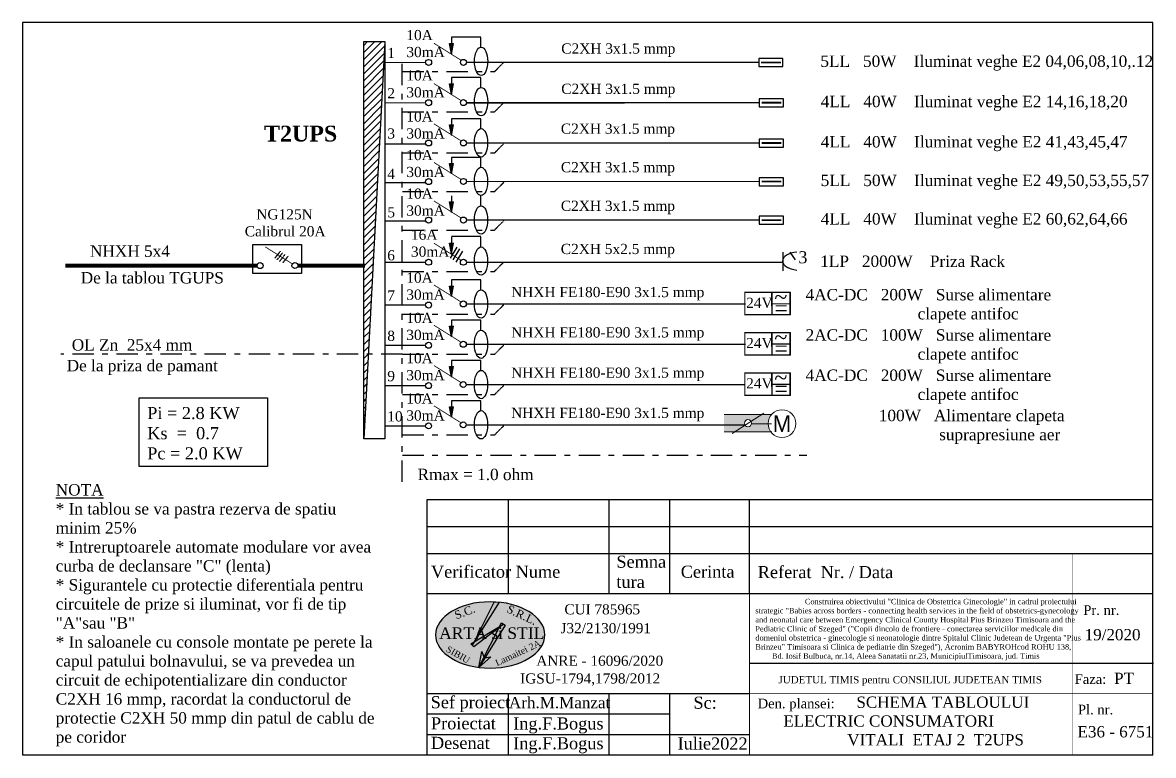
# Model space of a CAD drawing. Header units: inches. Extents: x -369701 to 85886, y 28217 to 66726.
# Drawn here: x -74664 to -60640, y 28217 to 37314 of the extents above; entities that cross this region are included whole.
import ezdxf

# ---------------------------------------------------------------- set-up
doc = ezdxf.new("R2010")
doc.units = ezdxf.units.IN
doc.header["$MEASUREMENT"] = 0
doc.linetypes.add('DOUBLE_DASHED', pattern=[1.093611, 0.529167, -0.211667, 0.141111, -0.211667])
for name, color, linetype, lineweight in [('Circuite', 7, 'Continuous', 25), ('Circuite incendiu', 1, 'Continuous', 25), ('HIDRANTI_Pen_No__1', 7, 'Continuous', 13)]:
    doc.layers.add(name, color=color, linetype=linetype, lineweight=lineweight)
for name, color, linetype in [('Circuite cons. vitali', 1, 'Continuous'), ('circuite din UPS', 5, 'Continuous'), ('circuite iluminat normal', 7, 'Continuous'), ('circuite iluminat vitali', 1, 'Continuous'), ('circuite prize normal', 7, 'Continuous'), ('clapete ISU surse cu back-up', 7, 'Continuous'), ('ELECTRICAL', 7, 'Continuous'), ('Texte', 7, 'Continuous'), ('Texte incendiu', 7, 'Continuous')]:
    doc.layers.add(name, color=color, linetype=linetype)
doc.layers.add('CLAPETE ISU_Pen_No__9', color=7, linetype='Continuous', lineweight=35, true_color=0xff04cc)
doc.styles.add('GENERATED_STYLE_2', font='arial.ttf')
doc.styles.get("Standard").update_dxf_attribs({"font": 'arial.ttf'})

# ---------------------------------------------------------------- blocks, each defined once
blk = doc.blocks.new('A$C75F315FC')
at = {"layer": 'Circuite', "linetype": 'Continuous', "ltscale": 2}
blk.add_lwpolyline([(0, 66), (201.1, 66), (201.1, 0), (0, 0)], close=True, dxfattribs=at)
at = {"layer": 'Circuite cons. vitali', "linetype": 'Continuous', "ltscale": 2, "const_width": 15}
blk.add_lwpolyline([(16, 34.8), (180.6, 34.8)], dxfattribs=at)
blk = doc.blocks.new('A$C58DE7505')
at = {"layer": 'Circuite incendiu'}
for p, q in [((0.381, 0.211), (0.381, 0.399)), ((0.381, 0.399), (0.381, 0.095)), ((0.381, 0.247), (0.63, 0.25))]:
    blk.add_line(p, q, dxfattribs=at)
at = {"layer": 'CLAPETE ISU_Pen_No__9', "color": 1, "const_width": 0.016}
blk.add_lwpolyline([(0.008, 0.405), (0.63, 0.405), (0.63, 0.094), (0.008, 0.094), (0.008, 0.405)], dxfattribs=at)
at = {"layer": 'Texte incendiu', "color": 1}
for p, q in [((0.008, 0.405), (0.63, 0.405)), ((0.63, 0.405), (0.63, 0.094)), ((0.63, 0.094), (0.008, 0.094))]:
    blk.add_line(p, q, dxfattribs=at)
at = {"layer": 'Texte incendiu', "width": 9.96199, "attachment_point": 1}
for s, insert, char_height in [('{\\fTimes New Roman|b0|i0|c0|p18;24V}', (0.026, 0.33), 0.14), ('{\\fTimes New Roman|b0|i0|c0|p18;~}', (0.414, 0.45), 0.22), ('{\\fTimes New Roman|b0|i0|c0|p18;=}', (0.414, 0.292), 0.22)]:
    blk.add_mtext(s, dxfattribs=dict(at, insert=insert, char_height=char_height))

msp = doc.modelspace()

# ---------------------------------------------------------------- hatches: boundary and pattern name
at = {"layer": 'Circuite', "linetype": 'Continuous'}
h = msp.add_hatch(color=256, dxfattribs=at)
h.paths.add_polyline_path([(-69345, 36925), (-69345, 37055), (-69371, 37055)])
h.paths.add_polyline_path([(-69319, 37055), (-69345, 37055), (-69345, 36925)])
h = msp.add_hatch(color=256, dxfattribs=at)
h.paths.add_polyline_path([(-69345, 36925), (-69345, 37055), (-69371, 37055)])
h.paths.add_polyline_path([(-69319, 37055), (-69345, 37055), (-69345, 36925)])
h = msp.add_hatch(color=256, dxfattribs=at)
h.paths.add_polyline_path([(-69345, 36425), (-69345, 36555), (-69371, 36555)])
h.paths.add_polyline_path([(-69319, 36555), (-69345, 36555), (-69345, 36425)])
h = msp.add_hatch(color=256, dxfattribs=at)
h.paths.add_polyline_path([(-69345, 36425), (-69345, 36555), (-69371, 36555)])
h.paths.add_polyline_path([(-69319, 36555), (-69345, 36555), (-69345, 36425)])
h = msp.add_hatch(color=256, dxfattribs=at)
h.paths.add_polyline_path([(-69345, 35915), (-69345, 36044), (-69371, 36044)])
h.paths.add_polyline_path([(-69319, 36044), (-69345, 36044), (-69345, 35915)])
h = msp.add_hatch(color=256, dxfattribs=at)
h.paths.add_polyline_path([(-69345, 35915), (-69345, 36044), (-69371, 36044)])
h.paths.add_polyline_path([(-69319, 36044), (-69345, 36044), (-69345, 35915)])
h = msp.add_hatch(color=256, dxfattribs=at)
h.paths.add_polyline_path([(-69345, 35436), (-69345, 35566), (-69371, 35566)])
h.paths.add_polyline_path([(-69319, 35566), (-69345, 35566), (-69345, 35436)])
h = msp.add_hatch(color=256, dxfattribs=at)
h.paths.add_polyline_path([(-69345, 35436), (-69345, 35566), (-69371, 35566)])
h.paths.add_polyline_path([(-69319, 35566), (-69345, 35566), (-69345, 35436)])
h = msp.add_hatch(color=256, dxfattribs=at)
h.paths.add_polyline_path([(-69345, 34958), (-69345, 35087), (-69371, 35087)])
h.paths.add_polyline_path([(-69319, 35087), (-69345, 35087), (-69345, 34958)])
h = msp.add_hatch(color=256, dxfattribs=at)
h.paths.add_polyline_path([(-69345, 34958), (-69345, 35087), (-69371, 35087)])
h.paths.add_polyline_path([(-69319, 35087), (-69345, 35087), (-69345, 34958)])
h = msp.add_hatch(color=256, dxfattribs=at)
h.paths.add_polyline_path([(-69346, 34447), (-69346, 34577), (-69372, 34577)])
h.paths.add_polyline_path([(-69320, 34577), (-69346, 34577), (-69346, 34447)])
h = msp.add_hatch(color=256, dxfattribs=at)
h.paths.add_polyline_path([(-69345, 33915), (-69345, 34044), (-69372, 34044)])
h.paths.add_polyline_path([(-69319, 34044), (-69345, 34044), (-69345, 33915)])
h = msp.add_hatch(color=256, dxfattribs=at)
h.paths.add_polyline_path([(-69345, 33915), (-69345, 34044), (-69372, 34044)])
h.paths.add_polyline_path([(-69319, 34044), (-69345, 34044), (-69345, 33915)])
h = msp.add_hatch(color=256, dxfattribs=at)
h.paths.add_polyline_path([(-69345, 33415), (-69345, 33544), (-69372, 33544)])
h.paths.add_polyline_path([(-69319, 33544), (-69345, 33544), (-69345, 33415)])
h = msp.add_hatch(color=256, dxfattribs=at)
h.paths.add_polyline_path([(-69345, 33415), (-69345, 33544), (-69372, 33544)])
h.paths.add_polyline_path([(-69319, 33544), (-69345, 33544), (-69345, 33415)])
h = msp.add_hatch(color=256, dxfattribs=at)
h.paths.add_polyline_path([(-69346, 32915), (-69346, 33044), (-69372, 33044)])
h.paths.add_polyline_path([(-69320, 33044), (-69346, 33044), (-69346, 32915)])
h = msp.add_hatch(color=256, dxfattribs=at)
h.paths.add_polyline_path([(-69346, 32915), (-69346, 33044), (-69372, 33044)])
h.paths.add_polyline_path([(-69320, 33044), (-69346, 33044), (-69346, 32915)])
h = msp.add_hatch(color=256, dxfattribs=at)
h.paths.add_polyline_path([(-69346, 32415), (-69346, 32544), (-69372, 32544)])
h.paths.add_polyline_path([(-69320, 32544), (-69346, 32544), (-69346, 32415)])
h = msp.add_hatch(color=256, dxfattribs=at)
h.paths.add_polyline_path([(-69346, 32415), (-69346, 32544), (-69372, 32544)])
h.paths.add_polyline_path([(-69320, 32544), (-69346, 32544), (-69346, 32415)])
at = {"layer": 'Circuite incendiu'}
h = msp.add_hatch(dxfattribs=at)
h.set_pattern_fill('ANSI31', color=5, scale=500, style=0)
h.set_pattern_definition([(45, (-1723006.72, -1159723.84), (-44.1941738, 44.1941738), [])])
h.paths.add_polyline_path([(-70174, 37078), (-70433, 37078), (-70433, 33196), (-70378, 33196)])
h.paths.add_polyline_path([(-70378, 33196), (-70433, 33196), (-70433, 32148)])
at = {"layer": 'circuite prize normal'}
h = msp.add_hatch(color=6, dxfattribs=at)
h.paths.add_polyline_path([(-65385, 32233, -0.158711), (-65419, 32334), (-65625, 32334, -0.366291), (-65668, 32297, -0.256183), (-65705, 32317), (-65838, 32233)])
h.paths.add_polyline_path([(-65419, 32334, -0.180408), (-65378, 32447), (-65502, 32447), (-65631, 32365, -0.185583), (-65625, 32334)])
h.paths.add_polyline_path([(-65668, 32385, -0.256183), (-65631, 32365), (-65502, 32447), (-65965, 32447), (-65965, 32233), (-65838, 32233), (-65705, 32317, -0.592125)])
at = {"layer": 'ELECTRICAL', "linetype": 'Continuous', "true_color": 0x7fd2f5}
h = msp.add_hatch(color=141, dxfattribs=at)
edge = h.paths.add_edge_path()
edge.add_ellipse((-68865, 29713), major_axis=(-678, 0), ratio=0.605763, start_angle=0, end_angle=360, ccw=False)
h.paths.add_polyline_path([(-68840, 29406), (-68269, 29673), (-68217, 29561), (-68787, 29294)], flags=9)
h.paths.add_polyline_path([(-69388, 29608), (-69093, 29440), (-69154, 29334), (-69449, 29502)], flags=24)
h.paths.add_polyline_path([(-68639, 30123), (-68267, 29947), (-68332, 29809), (-68704, 29986)], flags=25)
h.paths.add_polyline_path([(-69353, 30013), (-69086, 30114), (-69032, 29972), (-69299, 29871)], flags=25)
h.paths.add_polyline_path([(-69542, 29843), (-68201, 29843), (-68201, 29620), (-69542, 29620)], flags=25)
at = {"layer": 'ELECTRICAL', "linetype": 'Continuous'}
h = msp.add_hatch(color=1, dxfattribs=at)
h.paths.add_polyline_path([(-68748, 30118), (-68815, 30124), (-69064, 29626), (-69055, 29632)])
h.paths.add_polyline_path([(-69064, 29626), (-69104, 29603), (-69085, 29584)])
h.paths.add_polyline_path([(-69055, 29632), (-69064, 29626), (-69085, 29584)], flags=17)
h.paths.add_polyline_path([(-68758, 29802), (-68751, 29815), (-69055, 29632), (-69085, 29584), (-69067, 29566)])
h.paths.add_polyline_path([(-68699, 29846), (-68751, 29815), (-68758, 29802)], flags=17)
h.paths.add_polyline_path([(-68699, 29846), (-68758, 29802), (-68942, 29438), (-68939, 29430), (-68932, 29431), (-68679, 29834), (-68726, 29863), (-68751, 29815)])
h.paths.add_polyline_path([(-68859, 29440), (-68932, 29431), (-69008, 29308)])
h.paths.add_polyline_path([(-68932, 29431), (-68939, 29430), (-68942, 29438), (-69008, 29308)])
h.paths.add_polyline_path([(-68942, 29438), (-68970, 29506), (-69008, 29308)])

# ---------------------------------------------------------------- linework, layer by layer
at = {"layer": 'Circuite', "linetype": 'Continuous'}
for p, q in [((-69371, 37055), (-69319, 37055)), ((-69345, 36925), (-69371, 37055)), ((-69371, 37055), (-69319, 37055)), ((-69345, 37131), (-69345, 36925)), ((-68981, 37131), (-69345, 37131)), ((-69345, 36925), (-69319, 37055)), ((-69345, 36925), (-69319, 37055)), ((-68981, 37009), (-68981, 37129)), ((-69345, 36631), (-69345, 36425)), ((-68981, 36631), (-69345, 36631)), ((-68981, 36509), (-68981, 36629)), ((-69371, 36555), (-69319, 36555)), ((-69345, 36425), (-69371, 36555)), ((-69371, 36555), (-69319, 36555)), ((-69345, 36425), (-69319, 36555)), ((-69345, 36425), (-69319, 36555)), ((-69371, 36044), (-69319, 36044)), ((-69345, 35915), (-69371, 36044)), ((-69371, 36044), (-69319, 36044)), ((-69345, 36120), (-69345, 35914)), ((-68981, 36120), (-69345, 36120)), ((-69345, 35915), (-69319, 36044)), ((-69345, 35915), (-69319, 36044)), ((-68981, 35998), (-68981, 36119)), ((-69345, 35641), (-69345, 35436)), ((-68981, 35641), (-69345, 35641)), ((-68981, 35520), (-68981, 35640)), ((-69371, 35566), (-69319, 35566)), ((-69345, 35436), (-69371, 35566)), ((-69371, 35566), (-69319, 35566)), ((-69345, 35436), (-69319, 35566)), ((-69345, 35436), (-69319, 35566)), ((-69371, 35087), (-69319, 35087)), ((-69345, 34958), (-69371, 35087)), ((-69371, 35087), (-69319, 35087)), ((-69345, 35163), (-69345, 34957)), ((-69345, 34958), (-69319, 35087)), ((-69345, 34958), (-69319, 35087)), ((-68981, 35041), (-68981, 35162)), ((-68982, 34657), (-69346, 34657)), ((-69346, 34652), (-69346, 34447)), ((-68982, 34535), (-68982, 34655)), ((-69346, 34447), (-69372, 34577)), ((-69372, 34577), (-69320, 34577)), ((-69346, 34447), (-69320, 34577)), ((-69345, 34120), (-69345, 33914)), ((-68982, 34120), (-69345, 34120)), ((-68981, 33998), (-68981, 34119)), ((-69372, 34044), (-69319, 34044)), ((-69345, 33915), (-69372, 34044)), ((-69372, 34044), (-69319, 34044)), ((-69345, 33915), (-69319, 34044)), ((-69345, 33915), (-69319, 34044)), ((-69372, 33544), (-69319, 33544)), ((-69345, 33415), (-69372, 33544)), ((-69372, 33544), (-69319, 33544)), ((-69345, 33620), (-69345, 33414)), ((-68982, 33620), (-69345, 33620)), ((-69345, 33415), (-69319, 33544)), ((-69345, 33415), (-69319, 33544)), ((-68981, 33498), (-68981, 33619)), ((-69346, 33120), (-69346, 32914)), ((-68982, 33120), (-69346, 33120)), ((-68982, 32998), (-68982, 33119)), ((-69372, 33044), (-69320, 33044)), ((-69346, 32915), (-69372, 33044)), ((-69372, 33044), (-69320, 33044)), ((-69346, 32915), (-69320, 33044)), ((-69346, 32915), (-69320, 33044)), ((-69372, 32544), (-69320, 32544)), ((-69346, 32415), (-69372, 32544)), ((-69372, 32544), (-69320, 32544)), ((-69346, 32620), (-69346, 32414)), ((-68982, 32620), (-69346, 32620)), ((-69346, 32415), (-69320, 32544)), ((-69346, 32415), (-69320, 32544)), ((-68982, 32498), (-68982, 32619))]:
    msp.add_line(p, q, dxfattribs=at)
at = {"layer": 'Circuite', "linetype": 'DOUBLE_DASHED', "ltscale": 500}
for p, q in [((-69961, 36801), (-69961, 31545)), ((-69955, 33196), (-74192, 33196))]:
    msp.add_line(p, q, dxfattribs=at)
at = {"layer": 'Circuite'}
for p, q in [((-69359, 34390), (-69275, 34527)), ((-69324, 34369), (-69240, 34506)), ((-69289, 34341), (-69205, 34478))]:
    msp.add_line(p, q, dxfattribs=at)
at = {"layer": 'Circuite', "linetype": 'Continuous', "ltscale": 2}
msp.add_line((-65643, 29363), (-60640, 29363), dxfattribs=at)
at = {"layer": 'Circuite', "linetype": 'Continuous'}
for points in [[(-60649, 28225), (-60649, 37314), (-74664, 37314), (-74664, 28225)], [(-71808, 34558), (-71207, 34558), (-71207, 34199), (-71808, 34199)], [(-73218, 32656), (-71629, 32656), (-71629, 31802), (-73218, 31802)]]:
    msp.add_lwpolyline(points, close=True, dxfattribs=at)
for centre in [(-68978, 36832), (-68978, 36332), (-68979, 35821), (-68979, 35342), (-68979, 34864), (-68979, 34353), (-68979, 33821), (-68979, 33321), (-68979, 32821), (-68979, 32321)]:
    msp.add_ellipse(centre, major_axis=(0, 176), ratio=0.466655, dxfattribs=at)
at = {"layer": 'circuite iluminat normal'}
msp.add_lwpolyline([(-70433, 37078), (-70174, 37078), (-70174, 32148), (-70433, 32148)], close=True, dxfattribs=at)
at = {"layer": 'Circuite incendiu', "color": 5}
msp.add_line((-65150, 34462), (-65085, 34368), dxfattribs=at)
at = {"layer": 'ELECTRICAL', "linetype": 'Continuous'}
for p, q in [((-70174, 37078), (-70433, 32148)), ((-71755, 34297), (-71755, 34297)), ((-68815, 30124), (-69085, 29584)), ((-69085, 29584), (-68748, 30118)), ((-68815, 30124), (-68748, 30118)), ((-69104, 29603), (-68699, 29846)), ((-68699, 29846), (-69067, 29566)), ((-69008, 29308), (-68726, 29863)), ((-68679, 29834), (-69008, 29308)), ((-68726, 29863), (-68679, 29834)), ((-69067, 29566), (-69104, 29603)), ((-69008, 29308), (-68970, 29506)), ((-68970, 29506), (-68939, 29430)), ((-68859, 29440), (-69008, 29308)), ((-68939, 29430), (-68859, 29440))]:
    msp.add_line(p, q, dxfattribs=at)
at = {"layer": 'ELECTRICAL', "linetype": 'DOUBLE_DASHED'}
for p, q in [((-68811, 36707), (-68697, 36820)), ((-68811, 36207), (-68697, 36320)), ((-68811, 35696), (-68697, 35809)), ((-68811, 35217), (-68697, 35331)), ((-68811, 34739), (-68697, 34852)), ((-71537, 34388), (-71467, 34475)), ((-71507, 34370), (-71438, 34457)), ((-71476, 34350), (-71407, 34437)), ((-71435, 34334), (-71366, 34420)), ((-68812, 34226), (-68699, 34339)), ((-68811, 33696), (-68698, 33809)), ((-68811, 33196), (-68698, 33309)), ((-68812, 32696), (-68698, 32809)), ((-68812, 32196), (-68698, 32309))]:
    msp.add_line(p, q, dxfattribs=at)
at = {"layer": 'ELECTRICAL', "linetype": 'DOUBLE_DASHED', "ltscale": 500}
for p, q in [((-69954, 36707), (-68811, 36707)), ((-69954, 36207), (-68811, 36207)), ((-69954, 35696), (-68811, 35696)), ((-69954, 35218), (-68811, 35217)), ((-69954, 34739), (-68811, 34739)), ((-69955, 34226), (-68812, 34226)), ((-69955, 33696), (-68811, 33696)), ((-69955, 33196), (-68811, 33196)), ((-69955, 32696), (-68812, 32696)), ((-69955, 32196), (-68812, 32196)), ((-69955, 31945), (-64938, 31946))]:
    msp.add_line(p, q, dxfattribs=at)
at = {"layer": 'ELECTRICAL', "color": 7, "linetype": 'Continuous'}
msp.add_line((-65238, 34464), (-65238, 34233), dxfattribs=at)
at = {"layer": 'ELECTRICAL', "linetype": 'Continuous', "flags": 128}
for points, const_width in [([(-69227, 36846), (-69563, 37057)], 10.1), ([(-69227, 36846), (-69563, 37057)], 10.1), ([(-70174, 36818), (-69666, 36818)], 15.2), ([(-70174, 36818), (-69666, 36818)], 15.2), ([(-70174, 36818), (-69666, 36818)], 15.2), ([(-70174, 36818), (-69666, 36818)], 15.2), ([(-69161, 36820), (-65531, 36820)], 15.2), ([(-69227, 36346), (-69563, 36557)], 10.1), ([(-69227, 36346), (-69563, 36557)], 10.1), ([(-70174, 36318), (-69666, 36318)], 15.2), ([(-69161, 36320), (-65531, 36320)], 15.2), ([(-69159, 36315), (-67198, 36315)], 15.2), ([(-69227, 35846), (-69563, 36057)], 10.1), ([(-69227, 35846), (-69563, 36057)], 10.1), ([(-70174, 35807), (-69666, 35807)], 15.2), ([(-69161, 35820), (-65531, 35820)], 15.2), ([(-68419, 35820), (-65531, 35820)], 15.2), ([(-69227, 35367), (-69563, 35578)], 10.1), ([(-69227, 35367), (-69563, 35578)], 10.1), ([(-69161, 35341), (-65531, 35341)], 15.2), ([(-68419, 35341), (-65531, 35341)], 15.2), ([(-70174, 35328), (-69666, 35328)], 15.2), ([(-70174, 35328), (-69666, 35328)], 15.2), ([(-69227, 34889), (-69563, 35100)], 10.1), ([(-69227, 34889), (-69563, 35100)], 10.1), ([(-70174, 34850), (-69666, 34850)], 15.2), ([(-70174, 34850), (-69666, 34850)], 15.2), ([(-69161, 34863), (-65531, 34863)], 15.2), ([(-68419, 34863), (-65531, 34863)], 15.2), ([(-71318, 34318), (-71654, 34529)], 10.1), ([(-69228, 34364), (-69563, 34575)], 10.1), ([(-69228, 34364), (-69563, 34575)], 10.1), ([(-69228, 34364), (-69563, 34575)], 10.1), ([(-71756, 34297), (-74136, 34297)], 50.6), ([(-71251, 34297), (-70419, 34297)], 50.6), ([(-70174, 34339), (-69666, 34339)], 15.2), ([(-69160, 34337), (-65238, 34337)], 15.2), ([(-69227, 33846), (-69563, 34057)], 10.1), ([(-69227, 33846), (-69563, 34057)], 10.1), ([(-70175, 33807), (-69667, 33807)], 15.2), ([(-69161, 33820), (-65698, 33820)], 15.2), ([(-68419, 33820), (-65710, 33820)], 15.2), ([(-69227, 33346), (-69563, 33557)], 10.1), ([(-69227, 33346), (-69563, 33557)], 10.1), ([(-70175, 33307), (-69667, 33307)], 15.2), ([(-70175, 33307), (-69667, 33307)], 15.2), ([(-69161, 33320), (-65698, 33320)], 15.2), ([(-68419, 33320), (-65710, 33320)], 15.2), ([(-69228, 32846), (-69563, 33057)], 10.1), ([(-69228, 32846), (-69563, 33057)], 10.1), ([(-69162, 32820), (-65699, 32820)], 15.2), ([(-68420, 32820), (-65711, 32820)], 15.2), ([(-70175, 32807), (-69667, 32807)], 15.2), ([(-70175, 32807), (-69667, 32807)], 15.2), ([(-69228, 32346), (-69563, 32557)], 10.1), ([(-69228, 32346), (-69563, 32557)], 10.1), ([(-70175, 32307), (-69667, 32307)], 15.2), ([(-70175, 32307), (-69667, 32307)], 15.2), ([(-69162, 32320), (-65944, 32320)], 15.2), ([(-68420, 32320), (-65711, 32320)], 15.2)]:
    msp.add_lwpolyline(points, dxfattribs=dict(at, const_width=const_width))
at = {"layer": 'ELECTRICAL', "linetype": 'Continuous'}
for centre in [(-69629, 36819), (-69629, 36819), (-69197, 36820), (-69629, 36319), (-69629, 36319), (-69197, 36320), (-69629, 35819), (-69629, 35819), (-69197, 35820), (-69629, 35340), (-69629, 35340), (-69197, 35342), (-69629, 34862), (-69629, 34862), (-69197, 34863), (-69629, 34339), (-69198, 34339), (-71719, 34297), (-71287, 34298), (-69630, 33808), (-69199, 33821), (-69630, 33308), (-69630, 33308), (-69199, 33321), (-69630, 32808), (-69630, 32808), (-69200, 32821), (-69630, 32308), (-69630, 32308), (-69200, 32321)]:
    msp.add_circle(centre, 37.2, dxfattribs=at)
at = {"layer": 'ELECTRICAL', "color": 7, "linetype": 'Continuous'}
msp.add_ellipse((-65004, 34354), major_axis=(-236, 0), ratio=0.487665, start_param=-1.324285, end_param=1.324285, dxfattribs=at)
at = {"layer": 'ELECTRICAL', "linetype": 'Continuous', "extrusion": (0, 0, -1)}
msp.add_ellipse((-68865, 29713), major_axis=(-678, 0), ratio=0.605763, dxfattribs=at)
at = {"layer": 'HIDRANTI_Pen_No__1', "color": 7, "linetype": 'Continuous', "lineweight": 13}
for p, q in [((-65371, 32447), (-65965, 32447)), ((-65866, 32215), (-65470, 32467)), ((-65625, 32334), (-65375, 32334)), ((-65371, 32233), (-65965, 32233))]:
    msp.add_line(p, q, dxfattribs=at)
for centre, radius in [((-65247, 32336), 172), ((-65668, 32341), 44)]:
    msp.add_circle(centre, radius, dxfattribs=at)
at = {"layer": 'Texte', "linetype": 'Continuous'}
for p, q in [((-68638, 30560), (-68638, 31395)), ((-67388, 30560), (-67388, 31395)), ((-66638, 30560), (-66638, 31395)), ((-65649, 30560), (-65649, 31395)), ((-68638, 30225), (-68638, 31060)), ((-67388, 30225), (-67388, 31060)), ((-66638, 30225), (-66638, 31060)), ((-65649, 30225), (-65649, 31060)), ((-69649, 28987), (-65649, 28987)), ((-68638, 28225), (-68639, 28988)), ((-67388, 28225), (-67388, 28987)), ((-66638, 28217), (-66638, 28987)), ((-69649, 28733), (-66638, 28733)), ((-69649, 28479), (-65649, 28479))]:
    msp.add_line(p, q, dxfattribs=at)
at = {"layer": 'Texte', "linetype": 'Continuous', "flags": 128}
for points in [[(-69649, 30895), (-69649, 31395), (-60649, 31395)], [(-69649, 30895), (-69649, 31395), (-60649, 31395)], [(-69649, 30560), (-69649, 31060), (-60649, 31060)], [(-69649, 30560), (-69649, 31060), (-60649, 31060)], [(-69649, 30225), (-69649, 30725), (-60649, 30725)]]:
    msp.add_lwpolyline(points, dxfattribs=at)
at = {"layer": 'Texte', "linetype": 'Continuous'}
for points, const_width in [([(-61649, 28225), (-61649, 30714)], 5), ([(-65649, 28225), (-65649, 30225)], 10), ([(-69649, 28987), (-65649, 28987)], 10), ([(-65649, 28987), (-60649, 28987)], 10)]:
    msp.add_lwpolyline(points, dxfattribs=dict(at, const_width=const_width))
at = {"layer": 'Texte', "linetype": 'Continuous', "const_width": 15}
msp.add_lwpolyline([(-60649, 28225), (-69649, 28225), (-69649, 30225), (-60649, 30225)], close=True, dxfattribs=at)

# ---------------------------------------------------------------- block references
at = {"layer": 'circuite iluminat vitali', "linetype": 'Continuous', "ltscale": 2, "xscale": -1.5, "yscale": 1.5, "zscale": 1.5}
for p in [(-65234, 36767), (-65229, 36267), (-65229, 35767), (-65229, 35289), (-65229, 34810)]:
    msp.add_blockref('A$C75F315FC', p, dxfattribs=at)
at = {"layer": 'clapete ISU surse cu back-up', "xscale": 900, "yscale": 900, "zscale": 900}
for p in [(-65714, 33602), (-65714, 33102), (-65714, 32602)]:
    msp.add_blockref('A$C58DE7505', p, dxfattribs=at)

# ---------------------------------------------------------------- texts
at = {"layer": 'Circuite', "linetype": 'Continuous', "char_height": 126.25, "width": 407.03, "attachment_point": 1}
for s, insert in [('{\\fTimes New Roman|b0|i0|c0|p18;10A\\P30mA}', (-69905, 37222)), ('{\\fTimes New Roman|b0|i0|c0|p18;10A\\P30mA}', (-69905, 36722)), ('{\\fTimes New Roman|b0|i0|c0|p18;10A\\P30mA}', (-69905, 36211)), ('{\\fTimes New Roman|b0|i0|c0|p18;10A\\P30mA}', (-69905, 35733)), ('{\\fTimes New Roman|b0|i0|c0|p18;10A\\P30mA}', (-69905, 35254)), ('{\\fTimes New Roman|b0|i0|c0|p18;16A\\P30mA}', (-69848, 34744)), ('{\\fTimes New Roman|b0|i0|c0|p18;10A\\P30mA}', (-69906, 34211)), ('{\\fTimes New Roman|b0|i0|c0|p18;10A\\P30mA}', (-69906, 33711)), ('{\\fTimes New Roman|b0|i0|c0|p18;10A\\P30mA}', (-69906, 33211)), ('{\\fTimes New Roman|b0|i0|c0|p18;10A\\P30mA}', (-69906, 32711))]:
    msp.add_mtext(s, dxfattribs=dict(at, insert=insert))
at = {"layer": 'circuite din UPS', "insert": (-65044, 34476), "char_height": 150, "width": 7878.54, "attachment_point": 1}
msp.add_mtext('{\\fTimes New Roman|b0|i0|c0|p18;\\C7;3}', dxfattribs=at)
at = {"layer": 'ELECTRICAL', "linetype": 'DOUBLE_DASHED', "attachment_point": 1}
for s, insert, char_height, width in [('{\\fTimes New Roman|b0|i0|c0|p18;C2XH 3x1.5 mmp}', (-67984, 37055), 126.38, 2813.98), ('{\\fTimes New Roman|b0|i0|c0|p18;5LL   50W    Iluminat veghe E2 04,06,08,10,.12}', (-64770, 36905), 141.54, 8555.18), ('{\\fTimes New Roman|b0|i0|c0|p18;C2XH 3x1.5 mmp}', (-67984, 36555), 126.38, 2813.98), ('{\\fTimes New Roman|b0|i0|c0|p18;4LL   40W    Iluminat veghe E2 14,16,18,20}', (-64766, 36405), 141.54, 8555.18), ('{\\fTimes New Roman|b0|i0|c0|p18;C2XH 3x1.5 mmp}', (-67989, 36060), 126.38, 2813.98), ('{\\fTimes New Roman|b0|i0|c0|p18;4LL   40W    Iluminat veghe E2 41,43,45,47}', (-64766, 35905), 141.54, 8555.18), ('{\\fTimes New Roman|b0|i0|c0|p18;C2XH 3x1.5 mmp}', (-67989, 35582), 126.38, 2813.98), ('{\\fTimes New Roman|b0|i0|c0|p18;5LL   50W    Iluminat veghe E2 49,50,53,55,57}', (-64766, 35426), 141.54, 8555.18), ('{\\fTimes New Roman|b0|i0|c0|p18;C2XH 3x1.5 mmp}', (-67989, 35103), 126.38, 2813.98), ('{\\fTimes New Roman|b0|i0|c0|p18;4LL   40W    Iluminat veghe E2 60,62,64,66}', (-64766, 34948), 141.54, 8555.18), ('{\\fTimes New Roman|b0|i0|c0|p18;    NHXH 5x4}', (-74043, 34548), 141.54, 2813.98), ('{\\fTimes New Roman|b0|i0|c0|p18;C2XH 5x2.5 mmp}', (-67990, 34567), 126.38, 2813.98), ('{\\fTimes New Roman|b0|i0|c0|p18;1LP   2000W    Priza Rack}', (-64772, 34422), 141.54, 8555.18), ('{\\fTimes New Roman|b0|i0|c0|p18;NHXH FE180-E90 3x1.5 mmp}', (-68606, 34032), 126.38, 2813.98), ('{\\fTimes New Roman|b0|i0|c0|p18;4AC-DC   200W   Surse alimentare \\P                          clapete antifoc}', (-64954, 34007), 141.54, 8555.18), ('{\\fTimes New Roman|b0|i0|c0|p18;NHXH FE180-E90 3x1.5 mmp}', (-68606, 33532), 126.38, 2813.98), ('{\\fTimes New Roman|b0|i0|c0|p18;OL Zn  25x4 mm}', (-74055, 33384), 141.54, 1941.33), ('{\\fTimes New Roman|b0|i0|c0|p18;2AC-DC   100W   Surse alimentare \\P                          clapete antifoc}', (-64954, 33507), 141.54, 8555.18), ('{\\fTimes New Roman|b0|i0|c0|p18;NHXH FE180-E90 3x1.5 mmp}', (-68606, 33032), 126.38, 2813.98), ('{\\fTimes New Roman|b0|i0|c0|p18;4AC-DC   200W   Surse alimentare \\P                          clapete antifoc}', (-64954, 33007), 141.54, 8555.18), ('{\\fTimes New Roman|b0|i0|c0|p18;NHXH FE180-E90 3x1.5 mmp}', (-68606, 32532), 126.38, 2813.98), ('{\\fTimes New Roman|b0|i0|c0|p18;                 100W   Alimentare clapeta\\P                               suprapresiune aer}', (-64954, 32507), 141.54, 8555.18), ('{\\fTimes New Roman|b0|i0|c0|p18;Rmax = 1.0 ohm}', (-69766, 31776), 141.54, 8555.18), ('{\\fTimes New Roman|b0|i0|c0|p18;\\LNOTA\\P\\l* In tablou se va pastra rezerva de spatiu minim 25%\\P* Intreruptoarele automate modulare vor avea curba de declansare "C" (lenta)\\P* Sigurantele cu protectie diferentiala pentru circuitele de prize si iluminat, vor fi de tip "A"sau "B"\\P* In saloanele cu console montate pe perete la capul patului bolnavului, se va prevedea un circuit de echipotentializare din conductor C2XH 16 mmp, racordat la conductorul de protectie C2XH 50 mmp din patul de cablu de pe coridor}', (-74254, 31585), 141.541, 3974.27)]:
    msp.add_mtext(s, dxfattribs=dict(at, insert=insert, char_height=char_height, width=width))
at = {"layer": 'ELECTRICAL', "linetype": 'Continuous', "attachment_point": 1}
for s, insert, char_height, width in [('{\\fTimes New Roman|b0|i0|c0|p18;1}', (-70141, 37000), 126.38, 407.44), ('{\\fTimes New Roman|b0|i0|c0|p18;2}', (-70141, 36500), 126.38, 407.44), ('{\\fTimes New Roman|b1|i0|c0|p18;\\C5;T2UPS}', (-71670, 36034), 196.58, 477.25), ('{\\fTimes New Roman|b0|i0|c0|p18;3}', (-70141, 36000), 126.38, 407.44), ('{\\fTimes New Roman|b0|i0|c0|p18;4}', (-70141, 35500), 126.38, 407.44), ('{\\fTimes New Roman|b0|i0|c0|p18;   NG125N\\PCalibrul 20A}', (-71909, 34997), 126.38, 1443.2), ('{\\fTimes New Roman|b0|i0|c0|p18;5}', (-70141, 35022), 126.38, 407.44), ('{\\fTimes New Roman|b0|i0|c0|p18;6}', (-70142, 34489), 126.38, 407.44), ('{\\fTimes New Roman|b0|i0|c0|p18;         De la tablou TGUPS\\P                         }', (-74425, 34217), 141.54, 3139.93), ('{\\fTimes New Roman|b0|i0|c0|p18;7}', (-70142, 33989), 126.38, 407.44), ('{\\fTimes New Roman|b0|i0|c0|p18;8}', (-70142, 33489), 126.38, 407.44), ('{\\fTimes New Roman|b0|i0|c0|p18;De la priza de pamant}', (-74118, 33127), 141.54, 3139.93), ('{\\fTimes New Roman|b0|i0|c0|p18;9}', (-70142, 32989), 126.38, 407.44), ('{\\fTimes New Roman|b0|i0|c0|p18;\\C5;Pi\\fTimes New Roman|b1|i0|c0|p18; \\fTimes New Roman|b0|i0|c0|p18;= 2.8 KW\\PKs  =  0.7\\PPc\\fTimes New Roman|b1|i0|c0|p18; \\fTimes New Roman|b0|i0|c0|p18;= 2.0 KW}', (-73119, 32542), 150, 1841.24), ('{\\fTimes New Roman|b0|i0|c0|p18;10}', (-70142, 32489), 126.38, 407.44)]:
    msp.add_mtext(s, dxfattribs=dict(at, insert=insert, char_height=char_height, width=width))
at = {"layer": 'HIDRANTI_Pen_No__1', "color": 7, "linetype": 'Continuous', "lineweight": 13, "insert": (-65247, 32438), "char_height": 205.82, "attachment_point": 2, "style": 'GENERATED_STYLE_2'}
msp.add_mtext('\\A1;{\\pqc;\\fCentury Gothic|b0|i0|c0|p34;M}', dxfattribs=at)
at = {"layer": 'Texte', "linetype": 'Continuous', "attachment_point": 1}
for s, insert, char_height, width in [('\\fTimes New Roman|b0|i0|c0|p18;Verificator', (-69600, 30573), 150, 957.75), ('\\fTimes New Roman|b0|i0|c0|p18;Nume', (-68550, 30573), 150, 957.8), ('\\fTimes New Roman|b0|i0|c0|p18;Semna\\Ptura', (-67300, 30697), 150, 957.8), ('\\fTimes New Roman|b0|i0|c0|p18;Cerinta ', (-66502, 30573), 150, 713.5), ('{\\fTimes New Roman|b0|i0|c0|p18;19/2020}', (-61493, 29786), 140, 1414.36), ('{\\fTimes New Roman|b0|i0|c0|p18;Faza:}', (-61617, 29225), 120, 1414.36), ('{\\fTimes New Roman|b0|i0|c0|p18;  PT }', (-61233, 29244), 140, 1414.36), ('{\\fTimes New Roman|b0|i0|c0|p18;Sef proiect}', (-69604, 28953), 150, 1016.64), ('{\\fTimes New Roman|b0|i0|c0|p18;Arh.M.Manzat}', (-68633, 28943), 140, 1423.27), ('{\\fTimes New Roman|b0|i0|c0|p18;  Sc:}', (-66458, 28947), 150, 713.5), ('{\\fTimes New Roman|b0|i0|c0|p18;                \\H0.93333x;SCHEMA TABLOULUI ELECTRIC CONSUMATORI \\P               VITALI  ETAJ 2  \\C5;T2UPS}', (-65230, 28948), 150, 3496), ('{\\fTimes New Roman|b0|i0|c0|p18;Proiectat}', (-69600, 28691), 150, 957.75), ('{\\fTimes New Roman|b0|i0|c0|p18;Ing.F.Bogus}', (-68580, 28689), 150, 957.75), ('{\\fTimes New Roman|b0|i0|c0|p18; E36 - 6751}', (-61634, 28581), 140, 1414.36), ('{\\fTimes New Roman|b0|i0|c0|p18;Desenat}', (-69600, 28448), 150, 957.75), ('{\\fTimes New Roman|b0|i0|c0|p18;Ing.F.Bogus}', (-68580, 28443), 150, 957.75), ('{\\fTimes New Roman|b0|i0|c0|p18;Iulie2022}', (-66541, 28440), 150, 1534.79)]:
    msp.add_mtext(s, dxfattribs=dict(at, insert=insert, char_height=char_height, width=width))
at = {"layer": 'Texte', "attachment_point": 1}
for s, insert, char_height, width in [('\\fTimes New Roman|b0|i0|c0|p18;Referat  Nr. / Data', (-65547, 30568), 150, 2000.85), ('{\\fTimes New Roman|b0|i0|c0|p18;                        \\H1.38x;      \\H0.97826x;Construirea obiectivului "Clinica de Obstetrica Ginecologie" in cadrul proiectului\\Pstrategic "Babies across borders - connecting health services in the field of obstetrics-gynecology and neonatal care between Emergency Clinical County Hospital Pius Brinzeu Timisoara and the Pediatric Clinic of Szeged" ("Copii dincolo de frontiere - conectarea serviciilor medicale din domeniul obstetrica - ginecologie si neonatologie dintre Spitalul Clinic Judetean de Urgenta "Pius Brinzeu" Timisoara si Clinica de pediatrie din Szeged"), Acronim BABYROHcod ROHU 138, \\P        Bd. Iosif Bulbuca, nr.14, Aleea Sanatatii nr.23, MunicipiulTimisoara, jud. Timis}', (-65577, 30161), 50, 3987.91), ('{\\fTimes New Roman|b0|i0|c0|p18;        CUI 785965 \\H1.1x; }', (-68322, 30093), 125, 4218.94), ('{\\fTimes New Roman|b0|i0|c0|p18;Pr. nr.}', (-61510, 30081), 120, 1688.6), ('{\\fTimes New Roman|b0|i0|c0|p18;ARTA si STIL }', (-69499, 29807), 144, 3081.12), ('\\pxt9;{\\fTimes New Roman|b0|i0|c0|p18;J32/2130/1991}', (-67993, 29859), 125, 4218.94), ('\\pxt12;{\\fTimes New Roman|b0|i0|c0|p18;ANRE - 16096/2020}', (-68293, 29455), 125, 4218.94), ('{\\fTimes New Roman|b0|i0|c0|p18;IGSU-1794,1798/2012}', (-68493, 29235), 125, 4218.94), ('{\\fTimes New Roman|b0|i0|c0|p18;JUDETUL TIMIS pentru CONSILIUL JUDETEAN TIMIS}', (-65289, 29202), 90, 3509.52), ('{\\fTimes New Roman|b0|i0|c0|p18;Den. plansei:   }', (-65549, 28922), 120, 1562.27), ('{\\fTimes New Roman|b0|i0|c0|p18;Pl. nr.}', (-61577, 28847), 120, 937.77)]:
    msp.add_mtext(s, dxfattribs=dict(at, insert=insert, char_height=char_height, width=width))
at = {"layer": 'Texte', "width": 3081.12, "attachment_point": 1}
for s, insert, char_height, rotation in [('{\\fTimes New Roman|b0|i0|c0|p18;S.C.}', (-69320, 29999), 100, 20.7146), ('{\\fTimes New Roman|b0|i0|c0|p18;S.R.L.}', (-68627, 30090), 100, 334.5926), ('{\\fTimes New Roman|b0|i0|c0|p18;Lamaitei 2A}', (-68813, 29397), 80, 25.0215), ('{\\fTimes New Roman|b0|i0|c0|p18;SIBIU}', (-69381, 29581), 80, 330.2913)]:
    msp.add_mtext(s, dxfattribs=dict(at, insert=insert, char_height=char_height, rotation=rotation))

doc.saveas('drawing.dxf')
